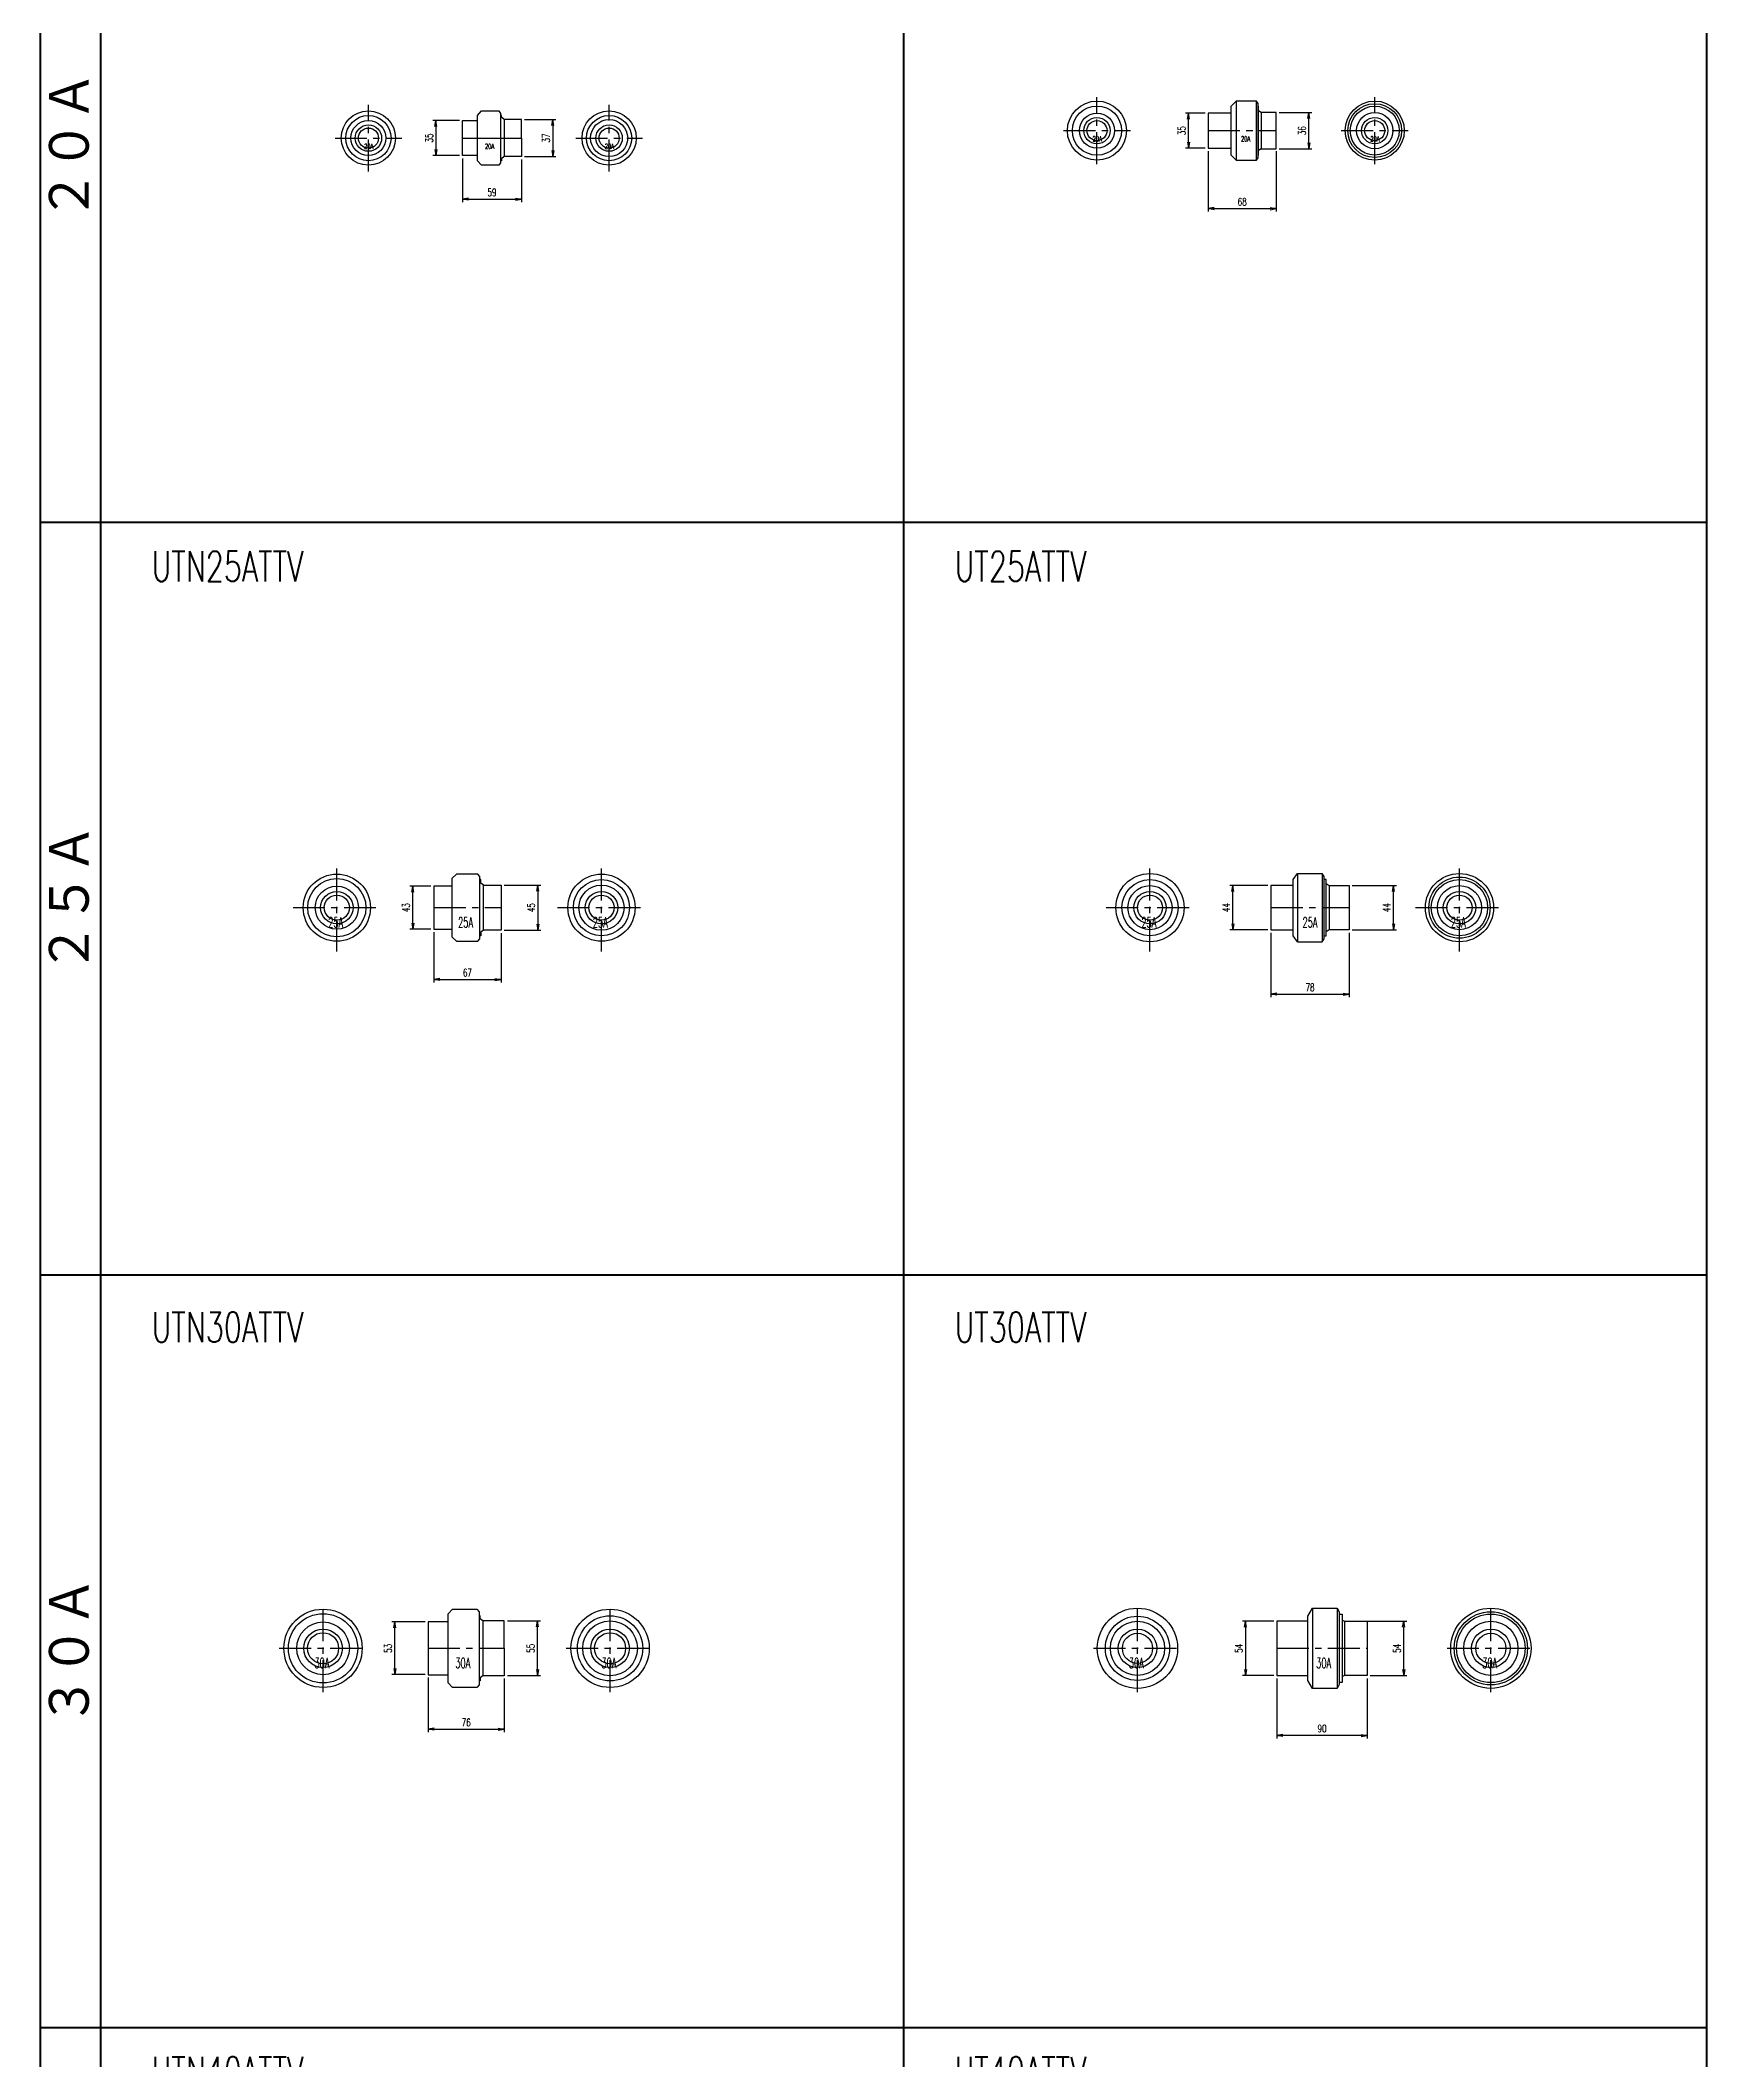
# Model space of a CAD drawing. Header units: millimetres. Extents: x 1711 to 90196, y -23291 to 8516.
# Drawn here: x 9511 to 11171, y -15236 to -13224 of the extents above; entities that cross this region are included whole.
import ezdxf

# ---------------------------------------------------------------- set-up
doc = ezdxf.new("R2010")
doc.units = ezdxf.units.MM
doc.header["$PDMODE"] = 35
doc.linetypes.add('CENTER', pattern=[50.8, 31.75, -6.35, 6.35, -6.35])
for name, color, linetype in [('CEN', 2, 'CENTER'), ('寸法', 2, 'Continuous'), ('配管-CVP', 4, 'Continuous')]:
    doc.layers.add(name, color=color, linetype=linetype)
doc.layers.add('line', color=153, linetype='Continuous', lineweight=50)
doc.styles.add('kpk', font='romans.shx', dxfattribs={"width": 0.7, "bigfont": 'extfont2.shx'})
doc.styles.get("Standard").update_dxf_attribs({"font": 'romans.shx', "bigfont": 'extfont.shx'})
doc.dimstyles.new('KPK-3', dxfattribs={"dimscale": 3, "dimtxt": 2.5, "dimasz": 2, "dimexe": 1, "dimexo": 1, "dimgap": 1, "dimtad": 3, "dimdec": 1, "dimdsep": 46, "dimtxsty": 'kpk', "dimblk": 'OPEN', "dimcen": 2.5, "dimclrd": 2, "dimclre": 2, "dimclrt": 4, "dimadec": 1, "dimazin": 2, "dimtfac": 1, "dimtdec": 1, "dimtmove": 0, "dimatfit": 2, "dimldrblk": 'OPEN', "dimfxl": 0, "dimlwd": -1, "dimlwe": -1, "dimarcsym": 0})

# ---------------------------------------------------------------- blocks, each defined once
blk = doc.blocks.new('_Open')
at = {"color": 0, "linetype": 'ByBlock', "lineweight": -2}
for p, q in [((-1, 0.17), (0, 0)), ((-1, -0.17), (0, 0)), ((0, 0), (-1, 0))]:
    blk.add_line(p, q, dxfattribs=at)
blk = doc.blocks.new('*D3081')
at = {"layer": 'Defpoints', "color": 0, "transparency": 16777216}
for p in [(9931.1, -13303.5), (9904.8, -13338.5), (9931.1, -13338.5)]:
    blk.add_point(p, dxfattribs=at)
at = {"layer": '寸法', "color": 2, "transparency": 16777216}
for p, q in [((9928.1, -13303.5), (9901.8, -13303.5)), ((9904.8, -13309.5), (9904.8, -13332.5)), ((9928.1, -13338.5), (9901.8, -13338.5))]:
    blk.add_line(p, q, dxfattribs=at)
at = {"layer": '寸法', "color": 2, "transparency": 16777216, "xscale": 6, "yscale": 6, "zscale": 6}
for p, rotation in [((9904.8, -13303.5), 90), ((9904.8, -13338.5), 270)]:
    blk.add_blockref('_Open', p, dxfattribs=dict(at, rotation=rotation))
at = {"layer": '寸法', "color": 4, "transparency": 16777216, "insert": (9898.1, -13321), "char_height": 7.5, "attachment_point": 5, "rotation": 90, "style": 'kpk', "bg_fill": 3, "box_fill_scale": 1.1, "bg_fill_color": 256, "bg_fill_true_color": 13158600, "bg_fill_transparency": 0}
blk.add_mtext('35', dxfattribs=at)
blk = doc.blocks.new('*D3082')
at = {"layer": 'Defpoints', "color": 0, "transparency": 16777216}
for p in [(9990.1, -13302.5), (9990.1, -13339.5), (10021.2, -13339.5)]:
    blk.add_point(p, dxfattribs=at)
at = {"layer": '寸法', "color": 2, "transparency": 16777216}
for p, q in [((9993.1, -13302.5), (10024.2, -13302.5)), ((10021.2, -13308.5), (10021.2, -13333.5)), ((9993.1, -13339.5), (10024.2, -13339.5))]:
    blk.add_line(p, q, dxfattribs=at)
at = {"layer": '寸法', "color": 2, "transparency": 16777216, "xscale": 6, "yscale": 6, "zscale": 6}
for p, rotation in [((10021.2, -13302.5), 90), ((10021.2, -13339.5), 270)]:
    blk.add_blockref('_Open', p, dxfattribs=dict(at, rotation=rotation))
at = {"layer": '寸法', "color": 4, "transparency": 16777216, "insert": (10014.5, -13321), "char_height": 7.5, "attachment_point": 5, "rotation": 90, "style": 'kpk', "bg_fill": 3, "box_fill_scale": 1.1, "bg_fill_color": 256, "bg_fill_true_color": 13158600, "bg_fill_transparency": 0}
blk.add_mtext('37', dxfattribs=at)
blk = doc.blocks.new('*D3083')
at = {"layer": 'Defpoints', "color": 0, "transparency": 16777216}
for p in [(9931.1, -13338.5), (9990.1, -13339.5), (9990.1, -13381.8)]:
    blk.add_point(p, dxfattribs=at)
at = {"layer": '寸法', "color": 2, "transparency": 16777216}
for p, q in [((9931.1, -13341.5), (9931.1, -13384.8)), ((9990.1, -13342.5), (9990.1, -13384.8)), ((9937.1, -13381.8), (9984.1, -13381.8))]:
    blk.add_line(p, q, dxfattribs=at)
at = {"layer": '寸法', "color": 2, "transparency": 16777216, "xscale": 6, "yscale": 6, "zscale": 6, "rotation": 180}
blk.add_blockref('_Open', (9931.1, -13381.8), dxfattribs=at)
at = {"layer": '寸法', "color": 2, "transparency": 16777216, "xscale": 6, "yscale": 6, "zscale": 6}
blk.add_blockref('_Open', (9990.1, -13381.8), dxfattribs=at)
at = {"layer": '寸法', "color": 4, "transparency": 16777216, "insert": (9960.6, -13375.1), "char_height": 7.5, "attachment_point": 5, "style": 'kpk', "bg_fill": 3, "box_fill_scale": 1.1, "bg_fill_color": 256, "bg_fill_true_color": 13158600, "bg_fill_transparency": 0}
blk.add_mtext('59', dxfattribs=at)
blk = doc.blocks.new('*D3084')
at = {"layer": 'Defpoints', "color": 0, "transparency": 16777216}
for p in [(9881.8, -14066.3), (9902.6, -14066.3), (9902.6, -14109.3)]:
    blk.add_point(p, dxfattribs=at)
at = {"layer": '寸法', "color": 2, "transparency": 16777216}
for p, q in [((9899.6, -14066.3), (9878.8, -14066.3)), ((9881.8, -14103.3), (9881.8, -14072.3)), ((9899.6, -14109.3), (9878.8, -14109.3))]:
    blk.add_line(p, q, dxfattribs=at)
at = {"layer": '寸法', "color": 2, "transparency": 16777216, "xscale": 6, "yscale": 6, "zscale": 6}
for p, rotation in [((9881.8, -14066.3), 90), ((9881.8, -14109.3), 270)]:
    blk.add_blockref('_Open', p, dxfattribs=dict(at, rotation=rotation))
at = {"layer": '寸法', "color": 4, "transparency": 16777216, "insert": (9875, -14087.8), "char_height": 7.5, "attachment_point": 5, "rotation": 90, "style": 'kpk', "bg_fill": 3, "box_fill_scale": 1.1, "bg_fill_color": 256, "bg_fill_true_color": 13158600, "bg_fill_transparency": 0}
blk.add_mtext('43', dxfattribs=at)
blk = doc.blocks.new('*D3085')
at = {"layer": 'Defpoints', "color": 0, "transparency": 16777216}
for p in [(9969.6, -14065.3), (9969.6, -14110.3), (10006.4, -14110.3)]:
    blk.add_point(p, dxfattribs=at)
at = {"layer": '寸法', "color": 2, "transparency": 16777216}
for p, q in [((9972.6, -14065.3), (10009.4, -14065.3)), ((10006.4, -14071.3), (10006.4, -14104.3)), ((9972.6, -14110.3), (10009.4, -14110.3))]:
    blk.add_line(p, q, dxfattribs=at)
at = {"layer": '寸法', "color": 2, "transparency": 16777216, "xscale": 6, "yscale": 6, "zscale": 6}
for p, rotation in [((10006.4, -14065.3), 90), ((10006.4, -14110.3), 270)]:
    blk.add_blockref('_Open', p, dxfattribs=dict(at, rotation=rotation))
at = {"layer": '寸法', "color": 4, "transparency": 16777216, "insert": (9999.7, -14087.8), "char_height": 7.5, "attachment_point": 5, "rotation": 90, "style": 'kpk', "bg_fill": 3, "box_fill_scale": 1.1, "bg_fill_color": 256, "bg_fill_true_color": 13158600, "bg_fill_transparency": 0}
blk.add_mtext('45', dxfattribs=at)
blk = doc.blocks.new('*D3086')
at = {"layer": 'Defpoints', "color": 0, "transparency": 16777216}
for p in [(9902.6, -14109.3), (9969.6, -14110.3), (9969.6, -14159.3)]:
    blk.add_point(p, dxfattribs=at)
at = {"layer": '寸法', "color": 2, "transparency": 16777216}
for p, q in [((9902.6, -14112.3), (9902.6, -14162.3)), ((9969.6, -14113.3), (9969.6, -14162.3)), ((9908.6, -14159.3), (9963.6, -14159.3))]:
    blk.add_line(p, q, dxfattribs=at)
at = {"layer": '寸法', "color": 2, "transparency": 16777216, "xscale": 6, "yscale": 6, "zscale": 6, "rotation": 180}
blk.add_blockref('_Open', (9902.6, -14159.3), dxfattribs=at)
at = {"layer": '寸法', "color": 2, "transparency": 16777216, "xscale": 6, "yscale": 6, "zscale": 6}
blk.add_blockref('_Open', (9969.6, -14159.3), dxfattribs=at)
at = {"layer": '寸法', "color": 4, "transparency": 16777216, "insert": (9936.1, -14152.5), "char_height": 7.5, "attachment_point": 5, "style": 'kpk', "bg_fill": 3, "box_fill_scale": 1.1, "bg_fill_color": 256, "bg_fill_true_color": 13158600, "bg_fill_transparency": 0}
blk.add_mtext('67', dxfattribs=at)
blk = doc.blocks.new('*D3087')
at = {"layer": 'Defpoints', "color": 0, "transparency": 16777216}
for p in [(9863.8, -14799.5), (9896.9, -14799.5), (9896.9, -14852)]:
    blk.add_point(p, dxfattribs=at)
at = {"layer": '寸法', "color": 2, "transparency": 16777216}
for p, q in [((9893.9, -14799.5), (9860.8, -14799.5)), ((9863.8, -14846), (9863.8, -14805.5)), ((9893.9, -14852), (9860.8, -14852))]:
    blk.add_line(p, q, dxfattribs=at)
at = {"layer": '寸法', "color": 2, "transparency": 16777216, "xscale": 6, "yscale": 6, "zscale": 6}
for p, rotation in [((9863.8, -14799.5), 90), ((9863.8, -14852), 270)]:
    blk.add_blockref('_Open', p, dxfattribs=dict(at, rotation=rotation))
at = {"layer": '寸法', "color": 4, "transparency": 16777216, "insert": (9857, -14825.8), "char_height": 7.5, "attachment_point": 5, "rotation": 90, "style": 'kpk', "bg_fill": 3, "box_fill_scale": 1.1, "bg_fill_color": 256, "bg_fill_true_color": 13158600, "bg_fill_transparency": 0}
blk.add_mtext('53', dxfattribs=at)
blk = doc.blocks.new('*D3088')
at = {"layer": 'Defpoints', "color": 0, "transparency": 16777216}
for p in [(9896.9, -14852), (9972.9, -14853), (9972.9, -14906.4)]:
    blk.add_point(p, dxfattribs=at)
at = {"layer": '寸法', "color": 2, "transparency": 16777216}
for p, q in [((9896.9, -14855), (9896.9, -14909.4)), ((9972.9, -14856), (9972.9, -14909.4)), ((9902.9, -14906.4), (9966.9, -14906.4))]:
    blk.add_line(p, q, dxfattribs=at)
at = {"layer": '寸法', "color": 2, "transparency": 16777216, "xscale": 6, "yscale": 6, "zscale": 6, "rotation": 180}
blk.add_blockref('_Open', (9896.9, -14906.4), dxfattribs=at)
at = {"layer": '寸法', "color": 2, "transparency": 16777216, "xscale": 6, "yscale": 6, "zscale": 6}
blk.add_blockref('_Open', (9972.9, -14906.4), dxfattribs=at)
at = {"layer": '寸法', "color": 4, "transparency": 16777216, "insert": (9934.9, -14899.6), "char_height": 7.5, "attachment_point": 5, "style": 'kpk', "bg_fill": 3, "box_fill_scale": 1.1, "bg_fill_color": 256, "bg_fill_true_color": 13158600, "bg_fill_transparency": 0}
blk.add_mtext('76', dxfattribs=at)
blk = doc.blocks.new('*D3089')
at = {"layer": 'Defpoints', "color": 0, "transparency": 16777216}
for p in [(9972.9, -14798.5), (10006, -14798.5), (9972.9, -14853)]:
    blk.add_point(p, dxfattribs=at)
at = {"layer": '寸法', "color": 2, "transparency": 16777216}
for p, q in [((9975.9, -14798.5), (10009, -14798.5)), ((10006, -14847), (10006, -14804.5)), ((9975.9, -14853), (10009, -14853))]:
    blk.add_line(p, q, dxfattribs=at)
at = {"layer": '寸法', "color": 2, "transparency": 16777216, "xscale": 6, "yscale": 6, "zscale": 6}
for p, rotation in [((10006, -14798.5), 90), ((10006, -14853), 270)]:
    blk.add_blockref('_Open', p, dxfattribs=dict(at, rotation=rotation))
at = {"layer": '寸法', "color": 4, "transparency": 16777216, "insert": (9999.2, -14825.8), "char_height": 7.5, "attachment_point": 5, "rotation": 90, "style": 'kpk', "bg_fill": 3, "box_fill_scale": 1.1, "bg_fill_color": 256, "bg_fill_true_color": 13158600, "bg_fill_transparency": 0}
blk.add_mtext('55', dxfattribs=at)
blk = doc.blocks.new('*D3284')
at = {"layer": 'Defpoints', "color": 0, "transparency": 16777216}
for p in [(10654.6, -13296.1), (10674, -13296.1), (10674, -13331.1)]:
    blk.add_point(p, dxfattribs=at)
at = {"layer": '寸法', "color": 2, "transparency": 16777216}
for p, q in [((10671, -13296.1), (10651.6, -13296.1)), ((10654.6, -13325.1), (10654.6, -13302.1)), ((10671, -13331.1), (10651.6, -13331.1))]:
    blk.add_line(p, q, dxfattribs=at)
at = {"layer": '寸法', "color": 2, "transparency": 16777216, "xscale": 6, "yscale": 6, "zscale": 6}
for p, rotation in [((10654.6, -13296.1), 90), ((10654.6, -13331.1), 270)]:
    blk.add_blockref('_Open', p, dxfattribs=dict(at, rotation=rotation))
at = {"layer": '寸法', "color": 4, "transparency": 16777216, "insert": (10647.8, -13313.6), "char_height": 7.5, "attachment_point": 5, "rotation": 90, "style": 'kpk', "bg_fill": 3, "box_fill_scale": 1.1, "bg_fill_color": 256, "bg_fill_true_color": 13158600, "bg_fill_transparency": 0}
blk.add_mtext('35', dxfattribs=at)
blk = doc.blocks.new('*D3285')
at = {"layer": 'Defpoints', "color": 0, "transparency": 16777216}
for p in [(10742, -13295.6), (10774.3, -13295.6), (10742, -13331.6)]:
    blk.add_point(p, dxfattribs=at)
at = {"layer": '寸法', "color": 2, "transparency": 16777216}
for p, q in [((10745, -13295.6), (10777.3, -13295.6)), ((10774.3, -13325.6), (10774.3, -13301.6)), ((10745, -13331.6), (10777.3, -13331.6))]:
    blk.add_line(p, q, dxfattribs=at)
at = {"layer": '寸法', "color": 2, "transparency": 16777216, "xscale": 6, "yscale": 6, "zscale": 6}
for p, rotation in [((10774.3, -13295.6), 90), ((10774.3, -13331.6), 270)]:
    blk.add_blockref('_Open', p, dxfattribs=dict(at, rotation=rotation))
at = {"layer": '寸法', "color": 4, "transparency": 16777216, "insert": (10767.6, -13313.6), "char_height": 7.5, "attachment_point": 5, "rotation": 90, "style": 'kpk', "bg_fill": 3, "box_fill_scale": 1.1, "bg_fill_color": 256, "bg_fill_true_color": 13158600, "bg_fill_transparency": 0}
blk.add_mtext('36', dxfattribs=at)
blk = doc.blocks.new('*D2968')
at = {"layer": 'Defpoints', "color": 0, "transparency": 16777216}
for p in [(10674, -13331.1), (10742, -13331.1), (10742, -13391.3)]:
    blk.add_point(p, dxfattribs=at)
at = {"layer": '寸法', "color": 2, "transparency": 16777216}
for p, q in [((10674, -13334.1), (10674, -13394.3)), ((10742, -13334.1), (10742, -13394.3)), ((10680, -13391.3), (10736, -13391.3))]:
    blk.add_line(p, q, dxfattribs=at)
at = {"layer": '寸法', "color": 2, "transparency": 16777216, "xscale": 6, "yscale": 6, "zscale": 6, "rotation": 180}
blk.add_blockref('_Open', (10674, -13391.3), dxfattribs=at)
at = {"layer": '寸法', "color": 2, "transparency": 16777216, "xscale": 6, "yscale": 6, "zscale": 6}
blk.add_blockref('_Open', (10742, -13391.3), dxfattribs=at)
at = {"layer": '寸法', "color": 4, "transparency": 16777216, "insert": (10708, -13384.5), "char_height": 7.5, "attachment_point": 5, "style": 'kpk', "bg_fill": 3, "box_fill_scale": 1.1, "bg_fill_color": 256, "bg_fill_true_color": 13158600, "bg_fill_transparency": 0}
blk.add_mtext('68', dxfattribs=at)
blk = doc.blocks.new('*D3286')
at = {"layer": 'Defpoints', "color": 0, "transparency": 16777216}
for p in [(10736.6, -14109.8), (10814.6, -14109.8), (10814.6, -14174)]:
    blk.add_point(p, dxfattribs=at)
at = {"layer": '寸法', "color": 2, "transparency": 16777216}
for p, q in [((10736.6, -14112.8), (10736.6, -14177)), ((10814.6, -14112.8), (10814.6, -14177)), ((10742.6, -14174), (10808.6, -14174))]:
    blk.add_line(p, q, dxfattribs=at)
at = {"layer": '寸法', "color": 2, "transparency": 16777216, "xscale": 6, "yscale": 6, "zscale": 6, "rotation": 180}
blk.add_blockref('_Open', (10736.6, -14174), dxfattribs=at)
at = {"layer": '寸法', "color": 2, "transparency": 16777216, "xscale": 6, "yscale": 6, "zscale": 6}
blk.add_blockref('_Open', (10814.6, -14174), dxfattribs=at)
at = {"layer": '寸法', "color": 4, "transparency": 16777216, "insert": (10775.6, -14167.2), "char_height": 7.5, "attachment_point": 5, "style": 'kpk', "bg_fill": 3, "box_fill_scale": 1.1, "bg_fill_color": 256, "bg_fill_true_color": 13158600, "bg_fill_transparency": 0}
blk.add_mtext('78', dxfattribs=at)
blk = doc.blocks.new('*D3287')
at = {"layer": 'Defpoints', "color": 0, "transparency": 16777216}
for p in [(10698.8, -14065.8), (10736.6, -14065.8), (10736.6, -14109.8)]:
    blk.add_point(p, dxfattribs=at)
at = {"layer": '寸法', "color": 2, "transparency": 16777216}
for p, q in [((10733.6, -14065.8), (10695.8, -14065.8)), ((10698.8, -14103.8), (10698.8, -14071.8)), ((10733.6, -14109.8), (10695.8, -14109.8))]:
    blk.add_line(p, q, dxfattribs=at)
at = {"layer": '寸法', "color": 2, "transparency": 16777216, "xscale": 6, "yscale": 6, "zscale": 6}
for p, rotation in [((10698.8, -14065.8), 90), ((10698.8, -14109.8), 270)]:
    blk.add_blockref('_Open', p, dxfattribs=dict(at, rotation=rotation))
at = {"layer": '寸法', "color": 4, "transparency": 16777216, "insert": (10692.1, -14087.8), "char_height": 7.5, "attachment_point": 5, "rotation": 90, "style": 'kpk', "bg_fill": 3, "box_fill_scale": 1.1, "bg_fill_color": 256, "bg_fill_true_color": 13158600, "bg_fill_transparency": 0}
blk.add_mtext('44', dxfattribs=at)
blk = doc.blocks.new('*D3288')
at = {"layer": 'Defpoints', "color": 0, "transparency": 16777216}
for p in [(10742.6, -14798.8), (10711.4, -14852.8), (10742.6, -14852.8)]:
    blk.add_point(p, dxfattribs=at)
at = {"layer": '寸法', "color": 2, "transparency": 16777216}
for p, q in [((10739.6, -14798.8), (10708.4, -14798.8)), ((10711.4, -14804.8), (10711.4, -14846.8)), ((10739.6, -14852.8), (10708.4, -14852.8))]:
    blk.add_line(p, q, dxfattribs=at)
at = {"layer": '寸法', "color": 2, "transparency": 16777216, "xscale": 6, "yscale": 6, "zscale": 6}
for p, rotation in [((10711.4, -14798.8), 90), ((10711.4, -14852.8), 270)]:
    blk.add_blockref('_Open', p, dxfattribs=dict(at, rotation=rotation))
at = {"layer": '寸法', "color": 4, "transparency": 16777216, "insert": (10704.7, -14825.8), "char_height": 7.5, "attachment_point": 5, "rotation": 90, "style": 'kpk', "bg_fill": 3, "box_fill_scale": 1.1, "bg_fill_color": 256, "bg_fill_true_color": 13158600, "bg_fill_transparency": 0}
blk.add_mtext('54', dxfattribs=at)
blk = doc.blocks.new('*D3289')
at = {"layer": 'Defpoints', "color": 0, "transparency": 16777216}
for p in [(10810.1, -14798.8), (10868.9, -14798.8), (10832.6, -14852.8)]:
    blk.add_point(p, dxfattribs=at)
at = {"layer": '寸法', "color": 2, "transparency": 16777216}
for p, q in [((10813.1, -14798.8), (10871.9, -14798.8)), ((10868.9, -14846.8), (10868.9, -14804.8)), ((10835.6, -14852.8), (10871.9, -14852.8))]:
    blk.add_line(p, q, dxfattribs=at)
at = {"layer": '寸法', "color": 2, "transparency": 16777216, "xscale": 6, "yscale": 6, "zscale": 6}
for p, rotation in [((10868.9, -14798.8), 90), ((10868.9, -14852.8), 270)]:
    blk.add_blockref('_Open', p, dxfattribs=dict(at, rotation=rotation))
at = {"layer": '寸法', "color": 4, "transparency": 16777216, "insert": (10862.2, -14825.8), "char_height": 7.5, "attachment_point": 5, "rotation": 90, "style": 'kpk', "bg_fill": 3, "box_fill_scale": 1.1, "bg_fill_color": 256, "bg_fill_true_color": 13158600, "bg_fill_transparency": 0}
blk.add_mtext('54', dxfattribs=at)
blk = doc.blocks.new('*D2969')
at = {"layer": 'Defpoints', "color": 0, "transparency": 16777216}
for p in [(10742.6, -14852.8), (10832.6, -14852.8), (10742.6, -14912.5)]:
    blk.add_point(p, dxfattribs=at)
at = {"layer": '寸法', "color": 2, "transparency": 16777216}
for p, q in [((10742.6, -14855.8), (10742.6, -14915.5)), ((10832.6, -14855.8), (10832.6, -14915.5)), ((10826.6, -14912.5), (10748.6, -14912.5))]:
    blk.add_line(p, q, dxfattribs=at)
at = {"layer": '寸法', "color": 2, "transparency": 16777216, "xscale": 6, "yscale": 6, "zscale": 6, "rotation": 180}
blk.add_blockref('_Open', (10742.6, -14912.5), dxfattribs=at)
at = {"layer": '寸法', "color": 2, "transparency": 16777216, "xscale": 6, "yscale": 6, "zscale": 6}
blk.add_blockref('_Open', (10832.6, -14912.5), dxfattribs=at)
at = {"layer": '寸法', "color": 4, "transparency": 16777216, "insert": (10787.6, -14905.7), "char_height": 7.5, "attachment_point": 5, "style": 'kpk', "bg_fill": 3, "box_fill_scale": 1.1, "bg_fill_color": 256, "bg_fill_true_color": 13158600, "bg_fill_transparency": 0}
blk.add_mtext('90', dxfattribs=at)
blk = doc.blocks.new('*D3125')
at = {"layer": 'Defpoints', "color": 0, "transparency": 16777216}
for p in [(10814.6, -14065.8), (10858.7, -14065.8), (10814.6, -14109.8)]:
    blk.add_point(p, dxfattribs=at)
at = {"layer": '寸法', "color": 2, "transparency": 16777216}
for p, q in [((10817.6, -14065.8), (10861.7, -14065.8)), ((10858.7, -14103.8), (10858.7, -14071.8)), ((10817.6, -14109.8), (10861.7, -14109.8))]:
    blk.add_line(p, q, dxfattribs=at)
at = {"layer": '寸法', "color": 2, "transparency": 16777216, "xscale": 6, "yscale": 6, "zscale": 6}
for p, rotation in [((10858.7, -14065.8), 90), ((10858.7, -14109.8), 270)]:
    blk.add_blockref('_Open', p, dxfattribs=dict(at, rotation=rotation))
at = {"layer": '寸法', "color": 4, "transparency": 16777216, "insert": (10852, -14087.8), "char_height": 7.5, "attachment_point": 5, "rotation": 90, "style": 'kpk', "bg_fill": 3, "box_fill_scale": 1.1, "bg_fill_color": 256, "bg_fill_true_color": 13158600, "bg_fill_transparency": 0}
blk.add_mtext('44', dxfattribs=at)
blk = doc.blocks.new('A$Cf9a6ef9b')
at = {"layer": 'line'}
for p, q in [((60, 0), (60, -7460)), ((860, -100), (860, -7460)), ((0, -2010), (1660, -2010)), ((0, -2760), (1660, -2760)), ((0, -3510), (1660, -3510))]:
    blk.add_line(p, q, dxfattribs=at)
blk.add_lwpolyline([(0, 0), (1660, 0), (1660, -7460), (0, -7460), (0, 0), (60, -160)], dxfattribs=at)
at = {"layer": 'line', "char_height": 45, "attachment_point": 5, "rotation": 90}
for s, insert in [('２０Ａ', (30, -1635)), ('２５Ａ', (30, -2385)), ('３０Ａ', (30, -3135))]:
    blk.add_mtext(s, dxfattribs=dict(at, insert=insert))
at = {"layer": 'line', "char_height": 30, "attachment_point": 4}
for s, insert in [('{\\W0.7;UTN25ATTV}', (110.7, -2054.1)), ('{\\W0.7;UT25ATTV}', (910.7, -2054.1)), ('{\\W0.7;UTN30ATTV}', (110.7, -2812.1)), ('{\\W0.7;UT30ATTV}', (910.7, -2812.1)), ('{\\W0.7;UTN40ATTV}', (110.7, -3554.1)), ('{\\W0.7;UT40ATTV}', (910.7, -3554.1))]:
    blk.add_mtext(s, dxfattribs=dict(at, insert=insert))

msp = doc.modelspace()

# ---------------------------------------------------------------- linework, layer by layer
at = {"layer": 'CEN'}
for p, q in [((9837.5063, -13354.2661), (9837.5063, -13287.7381)), ((10077.3042, -13354.2661), (10077.3042, -13287.7381)), ((10563.3448, -13346.8421), (10563.3448, -13280.3141)), ((10840.0212, -13346.8421), (10840.0212, -13280.3141)), ((10530.0808, -13313.5781), (10596.6088, -13313.5781)), ((10673.9976, -13313.5781), (10741.9976, -13313.5781)), ((10806.7572, -13313.5781), (10873.2852, -13313.5781)), ((9804.2423, -13321.0021), (9870.7703, -13321.0021)), ((10044.0402, -13321.0021), (10110.5682, -13321.0021)), ((9806.0375, -14131.4375), (9806.0375, -14044.1195)), ((10069.6695, -14131.4375), (10069.6695, -14044.1195)), ((10616.1384, -14131.4375), (10616.1384, -14044.1195)), ((10924.4738, -14131.4375), (10924.4738, -14044.1195)), ((9762.3785, -14087.7785), (9849.6965, -14087.7785)), ((10026.0105, -14087.7785), (10113.3285, -14087.7785)), ((10572.4794, -14087.7785), (10659.7974, -14087.7785)), ((10736.5739, -14087.7785), (10814.5739, -14087.7785)), ((10880.8148, -14087.7785), (10968.1328, -14087.7785)), ((9792.2974, -14869.438), (9792.2974, -14782.12)), ((10078.2511, -14869.438), (10078.2511, -14782.12)), ((10603.6727, -14869.438), (10603.6727, -14782.12)), ((10955.7401, -14869.438), (10955.7401, -14782.12)), ((9748.6384, -14825.779), (9835.9564, -14825.779)), ((10034.5921, -14825.779), (10121.9101, -14825.779)), ((10560.0137, -14825.779), (10647.3317, -14825.779)), ((10742.6187, -14825.779), (10832.6187, -14825.779)), ((10912.0811, -14825.779), (10999.3991, -14825.779))]:
    msp.add_line(p, q, dxfattribs=at)
at = {"layer": '配管-CVP', "color": 0, "linetype": 'ByBlock'}
for p, q in [((10777.9369, -14785.779), (10777.9369, -14865.779)), ((10802.5105, -14785.779), (10802.5105, -14865.779))]:
    msp.add_line(p, q, dxfattribs=at)
for points in [[(10696.9144, -13296.0781), (10673.9976, -13296.0781), (10673.9976, -13313.5781), (10673.9976, -13331.0781), (10696.9144, -13331.0781)], [(10702.1144, -13343.0781), (10696.9144, -13338.0781), (10696.9144, -13289.0781), (10702.1144, -13284.0781)], [(10722.1144, -13343.0781), (10723.9144, -13340.5781), (10723.9144, -13286.5781), (10722.1144, -13284.0781)], [(10723.9144, -13337.9781), (10724.2476, -13337.9781), (10724.2476, -13289.1781), (10723.9144, -13289.1781)], [(10726.7476, -13295.5781), (10724.2476, -13293.9531)], [(10726.7476, -13331.5781), (10724.2476, -13333.2031)], [(10763.2551, -14053.7785), (10787.7551, -14053.7785)], [(10789.6551, -14115.8285), (10791.6239, -14115.8285), (10791.6239, -14059.7285), (10789.6551, -14059.7285)], [(10758.6551, -14065.7785), (10736.5739, -14065.7785), (10736.5739, -14087.7785), (10736.5739, -14109.7785), (10758.6551, -14109.7785)], [(10791.6239, -14063.7285), (10794.6239, -14065.7785), (10814.5739, -14065.7785), (10814.5739, -14087.7785), (10814.5739, -14109.7785), (10794.6239, -14109.7785), (10791.6239, -14111.8285)], [(10794.6239, -14065.7785), (10794.6239, -14109.7785)], [(10763.2551, -14121.7785), (10787.7551, -14121.7785)], [(9951.3674, -14798.529), (9948.8674, -14796.529), (9948.8674, -14793.279), (9947.8674, -14793.279)], [(10773.5105, -14798.779), (10742.6187, -14798.779), (10742.6187, -14825.779), (10742.6187, -14852.779), (10773.5105, -14852.779)], [(10804.5105, -14791.679), (10807.6187, -14791.679), (10807.6187, -14859.879), (10804.5105, -14859.879)], [(10807.6187, -14797.579), (10810.1187, -14798.779), (10832.6187, -14798.779), (10832.6187, -14825.779), (10832.6187, -14852.779), (10810.1187, -14852.779), (10810.1187, -14798.779)], [(10810.1187, -14852.779), (10807.6187, -14853.979)]]:
    msp.add_lwpolyline(points, dxfattribs=at)
for points in [[(10722.1144, -13313.5781), (10722.1144, -13284.0781), (10702.1144, -13284.0781), (10702.1144, -13343.0781), (10722.1144, -13343.0781)], [(10726.7476, -13295.5781), (10726.7476, -13313.5781), (10726.7476, -13331.5781), (10741.9976, -13331.5781), (10741.9976, -13313.5781), (10741.9976, -13295.5781)], [(10758.6551, -14087.7785), (10758.6551, -14059.7784), (10763.2551, -14053.7785), (10763.2551, -14121.7785), (10758.6551, -14115.7785)], [(10789.6551, -14087.7785), (10789.6551, -14056.7785), (10787.7551, -14053.7785), (10787.7551, -14121.7785), (10789.6551, -14118.7785)], [(10773.5105, -14857.779), (10773.5105, -14793.779), (10777.9369, -14785.779), (10802.5105, -14785.779), (10804.5105, -14789.579), (10804.5105, -14861.979), (10802.5105, -14865.779), (10777.9369, -14865.779)]]:
    msp.add_lwpolyline(points, close=True, dxfattribs=at)
for centre, radius in [((9837.5063, -13321.0021), 27), ((9837.5063, -13321.0021), 22.5), ((10077.3042, -13321.0021), 27), ((10077.3042, -13321.0021), 22.5), ((10563.3448, -13313.5781), 29.5), ((10563.3448, -13313.5781), 24.5), ((10563.3448, -13313.5781), 17.5), ((10840.0212, -13313.5781), 29.5), ((10840.0212, -13313.5781), 26.8), ((10840.0212, -13313.5781), 24.4), ((10840.0212, -13313.5781), 18), ((9837.5063, -13321.0021), 17.5), ((9837.5063, -13321.0021), 13.15), ((9837.5063, -13321.0021), 10), ((10077.3042, -13321.0021), 18.5), ((10077.3042, -13321.0021), 13.15), ((10077.3042, -13321.0021), 10), ((10563.3448, -13313.5781), 13.15), ((10563.3448, -13313.5781), 10), ((10840.0212, -13313.5781), 13.15), ((10840.0212, -13313.5781), 10), ((9806.0375, -14087.7785), 33.5), ((9806.0375, -14087.7785), 29), ((10069.6695, -14087.7785), 33.5), ((10069.6695, -14087.7785), 28), ((10616.1384, -14087.7785), 34), ((10616.1384, -14087.7785), 28), ((10924.4738, -14087.7785), 34), ((10924.4738, -14087.7785), 30.5), ((10924.4738, -14087.7785), 28.05), ((9806.0375, -14087.7785), 21.5), ((9806.0375, -14087.7785), 16.165), ((9806.0375, -14087.7785), 12.5), ((10069.6695, -14087.7785), 22.5), ((10069.6695, -14087.7785), 16.165), ((10069.6695, -14087.7785), 12.5), ((10616.1384, -14087.7785), 22), ((10616.1384, -14087.7785), 16.15), ((10616.1384, -14087.7785), 12.5), ((10924.4738, -14087.7785), 22), ((10924.4738, -14087.7785), 16.15), ((10924.4738, -14087.7785), 12.5), ((9792.2974, -14825.779), 39), ((10078.2511, -14825.779), 39), ((10603.6727, -14825.779), 40), ((10955.7401, -14825.779), 40), ((9792.2974, -14825.779), 34.5), ((9792.2974, -14825.779), 26.25), ((9792.2974, -14825.779), 19.215), ((10078.2511, -14825.779), 32.5), ((10078.2511, -14825.779), 27.25), ((10078.2511, -14825.779), 19.215), ((10603.6727, -14825.779), 32), ((10603.6727, -14825.779), 27), ((10603.6727, -14825.779), 19.2), ((10955.7401, -14825.779), 36.5), ((10955.7401, -14825.779), 34.1), ((10955.7401, -14825.779), 27), ((10955.7401, -14825.779), 19.2), ((9792.2974, -14825.779), 15.5), ((10078.2511, -14825.779), 15.5), ((10603.6727, -14825.779), 15), ((10955.7401, -14825.779), 15)]:
    msp.add_circle(centre, radius, dxfattribs=at)

# ---------------------------------------------------------------- texts
at = {"layer": 'Defpoints', "color": 6, "linetype": 'ByBlock', "style": 'kpk', "width": 0.6}
for s, height, p in [('20A', 5, (9833.2206, -13331.6697)), ('20A', 5, (9953.6569, -13331.6697)), ('20A', 5, (10073.0185, -13331.6697)), ('20A', 5, (10559.059, -13324.2456)), ('20A', 5, (10706.8944, -13324.2456)), ('20A', 5, (10835.7355, -13324.2456)), ('25A', 10, (9797.4661, -14107.4099)), ('25A', 10, (9926.8566, -14107.4099)), ('25A', 10, (10061.0981, -14107.4099)), ('25A', 10, (10607.567, -14107.4099)), ('25A', 10, (10768.1378, -14107.4099)), ('25A', 10, (10915.9024, -14107.4099)), ('30A', 10, (9783.7259, -14845.4104)), ('30A', 10, (9924.1257, -14845.4104)), ('30A', 10, (10069.6797, -14845.4104)), ('30A', 10, (10595.1013, -14845.4104)), ('30A', 10, (10781.7346, -14845.4104)), ('30A', 10, (10947.1686, -14845.4104))]:
    msp.add_text(s, height=height, dxfattribs=at).set_placement(p)

# ---------------------------------------------------------------- dimensions: what is measured, and where the dimension line sits
at = {"layer": '寸法'}
for base, p1, p2, picture, middle in [((9904.8023, -13338.5021), (9931.129, -13303.5021), (9931.129, -13338.5021), '*D3081', (9898.0523, -13321.0021)), ((10021.2224, -13339.5021), (9990.129, -13302.5021), (9990.129, -13339.5021), '*D3082', (10014.4724, -13321.0021)), ((9881.7764, -14066.2785), (9902.6492, -14109.2785), (9902.6492, -14066.2785), '*D3084', (9875.0264, -14087.7785)), ((10006.447, -14110.2785), (9969.6492, -14065.2785), (9969.6492, -14110.2785), '*D3085', (9999.697, -14087.7785))]:
    dim = msp.add_linear_dim(base=base, p1=p1, p2=p2, angle=90, dimstyle='KPK-3', dxfattribs=at)
    dim.commit()
    dim.dimension.update_dxf_attribs({"geometry": picture, "text_midpoint": middle})
dim = msp.add_linear_dim(base=(9863.7553108674, -14799.5290121071), p1=(9896.8674188245, -14852.0290121071), p2=(9896.8674188245, -14799.5290121071), angle=90, dimstyle='KPK-3', override={"dimdec": 0}, dxfattribs=at)
dim.commit()
dim.dimension.update_dxf_attribs({"geometry": '*D3087', "text_midpoint": (9857.0053108674, -14825.7790121071)})

# ---------------------------------------------------------------- next in the draw order: linework, layer by layer
at = {"layer": 'CEN'}
msp.add_line((9902.6492, -14087.7785), (9969.6492, -14087.7785), dxfattribs=at)
at = {"layer": '配管-CVP', "color": 0, "linetype": 'ByBlock'}
for p, q in [((9916.8674, -14799.529), (9896.8674, -14799.529)), ((9896.8674, -14799.529), (9896.8674, -14825.779))]:
    msp.add_line(p, q, dxfattribs=at)
msp.add_lwpolyline([(9931.129, -13321.0021), (9931.129, -13303.5021), (9946.129, -13303.5021)], dxfattribs=at)

# ---------------------------------------------------------------- next in the draw order: dimensions: what is measured, and where the dimension line sits
at = {"layer": '寸法'}
for base, p1, p2, picture, middle in [((10654.5912, -13296.0781), (10673.9976, -13331.0781), (10673.9976, -13296.0781), '*D3284', (10647.8412, -13313.5781)), ((10774.3115, -13295.5781), (10741.9976, -13331.5781), (10741.9976, -13295.5781), '*D3285', (10767.5615, -13313.5781)), ((10711.4379, -14852.779), (10742.6187, -14798.779), (10742.6187, -14852.779), '*D3288', (10704.6879, -14825.779)), ((10868.9094, -14798.779), (10832.6187, -14852.779), (10810.1187, -14798.779), '*D3289', (10862.1594, -14825.779))]:
    dim = msp.add_linear_dim(base=base, p1=p1, p2=p2, angle=90, dimstyle='KPK-3', dxfattribs=at)
    dim.commit()
    dim.dimension.update_dxf_attribs({"geometry": picture, "text_midpoint": middle})
for base, p1, p2, picture, middle in [((9990.129, -13381.8003), (9931.129, -13338.5021), (9990.129, -13339.5021), '*D3083', (9960.629, -13375.0503)), ((9969.6492, -14159.2994), (9902.6492, -14109.2785), (9969.6492, -14110.2785), '*D3086', (9936.1492, -14152.5494)), ((10814.5739, -14173.9846), (10736.5739, -14109.7785), (10814.5739, -14109.7785), '*D3286', (10775.5739, -14167.2346)), ((9972.8674, -14906.3601), (9896.8674, -14852.029), (9972.8674, -14853.029), '*D3088', (9934.8674, -14899.6101))]:
    dim = msp.add_linear_dim(base=base, p1=p1, p2=p2, dimstyle='KPK-3', dxfattribs=at)
    dim.commit()
    dim.dimension.update_dxf_attribs({"geometry": picture, "text_midpoint": middle})

# ---------------------------------------------------------------- next in the draw order: linework, layer by layer
at = {"layer": '配管-CVP', "color": 0, "linetype": 'ByBlock'}
msp.add_line((9951.3674, -14798.529), (9951.3674, -14853.029), dxfattribs=at)
for points in [[(9946.129, -13338.5021), (9931.129, -13338.5021), (9931.129, -13321.0021), (9990.129, -13321.0021), (9990.129, -13302.5021), (9972.629, -13302.5021), (9970.129, -13300.3114), (9970.129, -13298.5021), (9969.129, -13298.5021)], [(9972.629, -13302.5021), (9972.629, -13339.5021)], [(9990.129, -13321.0021), (9990.129, -13339.5021), (9972.629, -13339.5021), (9970.129, -13341.6929), (9970.129, -13343.5021), (9969.129, -13343.5021)], [(9952.1492, -14110.2785), (9952.1492, -14065.2785), (9949.6492, -14063.2785), (9949.6492, -14059.7785), (9948.6492, -14059.7785)], [(9920.6492, -14066.2785), (9902.6492, -14066.2785), (9902.6492, -14109.2785), (9920.6492, -14109.2785)], [(9952.1492, -14065.2785), (9969.6492, -14065.2785), (9969.6492, -14110.2785), (9952.1492, -14110.2785), (9949.6492, -14112.2785), (9949.6492, -14115.7785), (9948.6492, -14115.7785)], [(9896.8674, -14825.779), (9896.8674, -14852.029), (9916.8674, -14852.029)]]:
    msp.add_lwpolyline(points, dxfattribs=at)
for points in [[(9950.129, -13348.0021), (9946.129, -13343.5021), (9946.129, -13298.5021), (9950.129, -13294.0021), (9967.329, -13294.0021), (9969.129, -13296.5021), (9969.129, -13345.5021), (9967.329, -13348.0021)], [(9925.1492, -14054.2785), (9920.6492, -14058.7785), (9920.6492, -14116.7785), (9925.1492, -14121.2785), (9946.3992, -14121.2785), (9948.6492, -14118.7785), (9948.6492, -14056.7785), (9946.3992, -14054.2785)], [(9916.8674, -14860.279), (9916.8674, -14791.279), (9921.3674, -14786.779), (9945.6174, -14786.779), (9947.8674, -14789.279), (9947.8674, -14862.279), (9945.6174, -14864.779), (9921.3674, -14864.779)]]:
    msp.add_lwpolyline(points, close=True, dxfattribs=at)

# ---------------------------------------------------------------- next in the draw order: dimensions: what is measured, and where the dimension line sits
at = {"layer": '寸法'}
for base, p1, p2, picture, middle in [((10741.9976, -13391.2931), (10673.9976, -13331.0781), (10741.9976, -13331.0781), '*D2968', (10707.9976, -13384.5431)), ((10742.6187, -14912.4614), (10832.6187, -14852.779), (10742.6187, -14852.779), '*D2969', (10787.6187, -14905.7114))]:
    dim = msp.add_linear_dim(base=base, p1=p1, p2=p2, dimstyle='KPK-3', dxfattribs=at)
    dim.commit()
    dim.dimension.update_dxf_attribs({"geometry": picture, "text_midpoint": middle})
for base, p1, p2, picture, middle in [((10698.8265, -14065.7785), (10736.5739, -14109.7785), (10736.5739, -14065.7785), '*D3287', (10692.0765, -14087.7785)), ((10858.7399, -14065.7785), (10814.5739, -14109.7785), (10814.5739, -14065.7785), '*D3125', (10851.9899, -14087.7785))]:
    dim = msp.add_linear_dim(base=base, p1=p1, p2=p2, angle=90, dimstyle='KPK-3', dxfattribs=at)
    dim.commit()
    dim.dimension.update_dxf_attribs({"geometry": picture, "text_midpoint": middle})
dim = msp.add_linear_dim(base=(10005.9579017073, -14798.5290121071), p1=(9972.8674188245, -14853.0290121071), p2=(9972.8674188245, -14798.5290121071), angle=90, dimstyle='KPK-3', override={"dimdec": 0}, dxfattribs=at)
dim.commit()
dim.dimension.update_dxf_attribs({"geometry": '*D3089', "text_midpoint": (9999.2079017073, -14825.7790121071)})

# ---------------------------------------------------------------- next in the draw order: linework, layer by layer
at = {"layer": 'CEN'}
msp.add_line((9896.8674, -14825.779), (9972.8674, -14825.779), dxfattribs=at)
at = {"layer": '配管-CVP', "color": 0, "linetype": 'ByBlock'}
for p, q in [((9972.8674, -14798.529), (9951.3674, -14798.529)), ((9972.8674, -14825.779), (9972.8674, -14798.529))]:
    msp.add_line(p, q, dxfattribs=at)
msp.add_lwpolyline([(9972.8674, -14825.779), (9972.8674, -14853.029), (9951.3674, -14853.029), (9948.8674, -14855.029), (9948.8674, -14858.279), (9947.8674, -14858.279)], dxfattribs=at)

# ---------------------------------------------------------------- next in the draw order: block references
at = {"layer": 'line', "linetype": 'ByBlock'}
msp.add_blockref('A$Cf9a6ef9b', (9510.6922, -11693.6234), dxfattribs=at)

doc.saveas('drawing.dxf')
